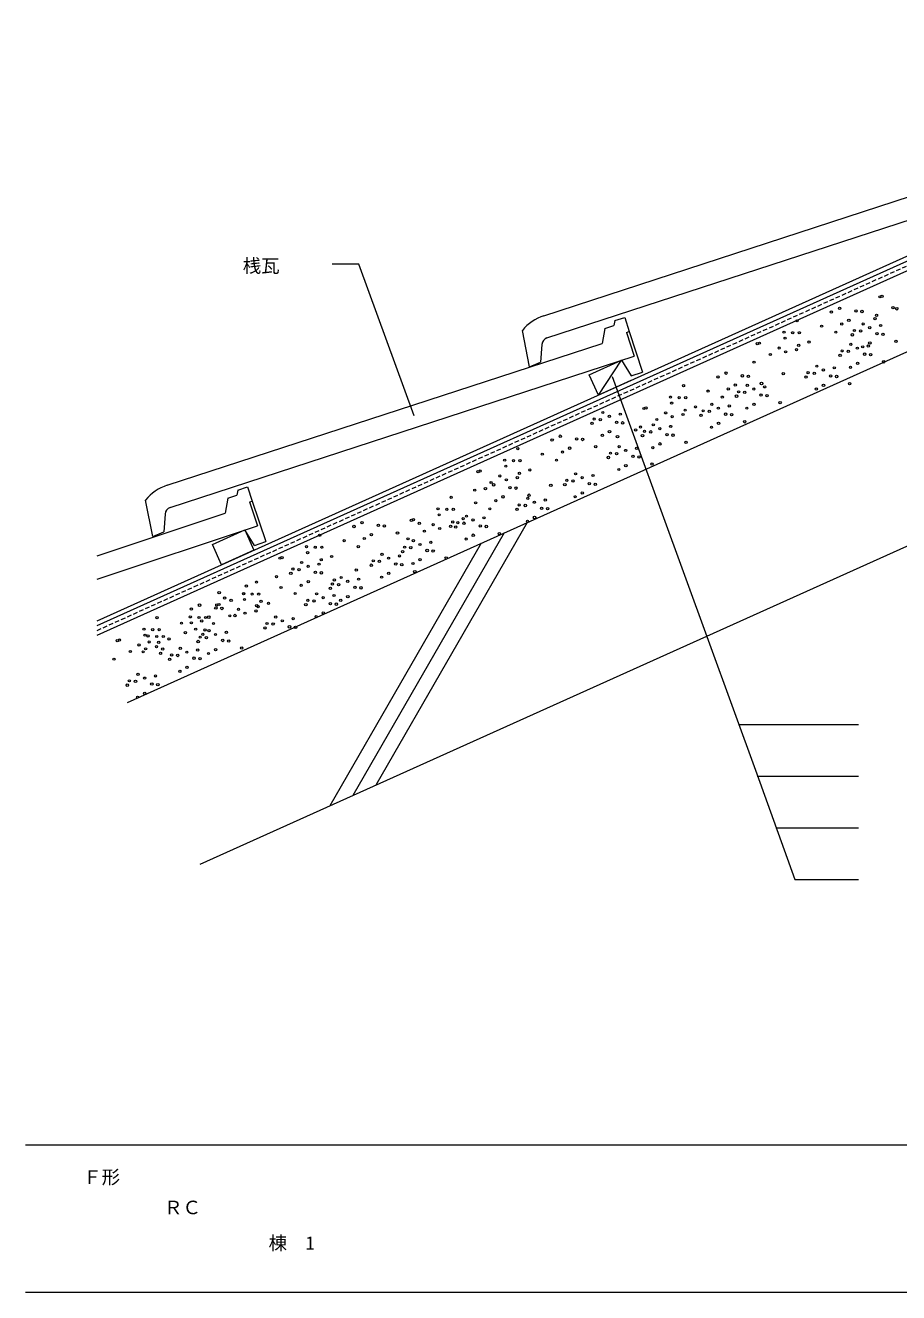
# Model space of a CAD drawing. Units: millimetres, scale not verified. Extents: x -198 to 202, y -140 to 130.
# Drawn here: x -197.6 to -79.2, y -140 to 31.7 of the extents above; entities that cross this region are included whole.
import ezdxf
from ezdxf.enums import TextEntityAlignment as Align

# ---------------------------------------------------------------- set-up
doc = ezdxf.new("R2010")
doc.units = ezdxf.units.MM
doc.header["$LTSCALE"] = 0.5
doc.linetypes.add('DASHED1', pattern=[1.8, 1.2, -0.6])
for name, color, linetype, lineweight in [('0-0', 5, 'Continuous', 18), ('0-1', 7, 'Continuous', 18), ('1-0', 7, 'Continuous', 18), ('1-1', 7, 'Continuous', 18), ('1-2', 3, 'Continuous', 18), ('1-3', 7, 'Continuous', 18), ('1-4', 7, 'Continuous', 18)]:
    doc.layers.add(name, color=color, linetype=linetype, lineweight=lineweight)
doc.styles.add('ＭＳ ゴシック', font='')
doc.styles.get('ＭＳ ゴシック').set_extended_font_data('MS Gothic')

msp = doc.modelspace()

# ---------------------------------------------------------------- linework, layer by layer
at = {"layer": '0-0'}
for p, q in [((202.4324, -119.9865), (-197.5676, -119.9865)), ((202.4324, -139.9865), (-197.5676, -139.9865))]:
    msp.add_line(p, q, dxfattribs=at)
at = {"layer": '0-1'}
for p, q in [((-144.8718, -21.2027), (-152.358, -0.6345)), ((-100.9382, -62.9957), (-84.659, -62.9957)), ((-98.3904, -69.9957), (-84.659, -69.9957)), ((-95.8426, -76.9957), (-84.659, -76.9957)), ((-93.2948, -83.9957), (-84.659, -83.9957))]:
    msp.add_line(p, q, dxfattribs=at)
at = {"layer": '1-0'}
for p, q in [((-187.8448, -50.9189), (-5.6757, 31.0572)), ((-187.8448, -48.9451), (-19.6757, 26.731)), ((-187.8448, -49.603), (-19.6757, 26.0731)), ((-183.7411, -60.0381), (-5.6757, 20.0913)), ((-173.8924, -81.9243), (-5.6757, -6.2268)), ((-129.5544, -35.6541), (-150.0825, -71.2098)), ((-166.5065, -38.7381), (-167.8331, -36.65)), ((-132.6744, -37.0581), (-153.2025, -72.6138)), ((-135.7944, -38.4621), (-156.3225, -74.0178)), ((-98.4503, -69.6818), (-93.2948, -83.9957))]:
    msp.add_line(p, q, dxfattribs=at)
at = {"layer": '1-0', "linetype": 'DASHED1'}
msp.add_lwpolyline([(-187.8448, -50.261), (-5.6757, 31.7151), (39.9204, 11.1969)], dxfattribs=at)
at = {"layer": '1-0'}
for centre, radius in [((-81.7683, -5.0631), 0.1477), ((-81.473, -4.9893), 0.1477), ((-87.2234, -6.6125), 0.1651), ((-85.0083, -6.9816), 0.1651), ((-79.9962, -6.5398), 0.1477), ((-79.4705, -6.6863), 0.1651), ((-92.9826, -8.3107), 0.1477), ((-88.3309, -7.1293), 0.1651), ((-85.9681, -8.2369), 0.1651), ((-84.1961, -7.0555), 0.1651), ((-82.424, -8.0153), 0.1651), ((-82.2113, -7.5736), 0.1477), ((-94.7547, -9.8613), 0.1477), ((-93.5733, -9.9351), 0.1477), ((-92.6873, -9.9351), 0.1477), ((-89.66, -9.0491), 0.1477), ((-87.7402, -9.8613), 0.1477), ((-86.928, -8.7537), 0.1477), ((-85.4884, -10.2129), 0.1651), ((-85.2117, -9.6234), 0.1477), ((-84.3808, -9.696), 0.1651), ((-84.0303, -8.7374), 0.1477), ((-83.1443, -9.2542), 0.1477), ((-82.1657, -10.0652), 0.1651), ((-81.6675, -8.9589), 0.1477), ((-81.3535, -10.1391), 0.1651), ((-98.3727, -11.4118), 0.1477), ((-98.0774, -11.338), 0.1477), ((-95.4192, -12.0025), 0.1477), ((-94.607, -10.6735), 0.1477), ((-92.7611, -11.6334), 0.1477), ((-91.3582, -11.1903), 0.1477), ((-85.6926, -11.5079), 0.1477), ((-84.8066, -12.0248), 0.1477), ((-84.0855, -11.8373), 0.1477), ((-83.3299, -11.7294), 0.1477), ((-83.1256, -11.3205), 0.1651), ((-79.5814, -11.0989), 0.1651), ((-96.6006, -12.8886), 0.1477), ((-94.5332, -12.5194), 0.1477), ((-93.0565, -12.2241), 0.1477), ((-87.1507, -12.9834), 0.1651), ((-86.874, -12.394), 0.1477), ((-86.0432, -12.4666), 0.1651), ((-83.828, -12.8358), 0.1651), ((-83.0158, -12.9096), 0.1651), ((-81.2438, -13.8695), 0.1651), ((-102.6069, -15.403), 0.1651), ((-98.8157, -13.9223), 0.1477), ((-94.854, -15.4769), 0.1651), ((-91.4916, -15.3492), 0.1477), ((-90.6607, -15.4218), 0.1651), ((-90.3102, -14.4631), 0.1477), ((-89.4241, -14.98), 0.1477), ((-87.9474, -14.6846), 0.1477), ((-85.7478, -14.6078), 0.1477), ((-84.7879, -14.091), 0.1651), ((-108.3661, -17.1013), 0.1477), ((-103.7144, -15.9199), 0.1651), ((-101.3516, -17.0274), 0.1651), ((-100.3918, -15.7722), 0.1651), ((-99.73, -17.049), 0.1477), ((-99.5796, -15.8461), 0.1651), ((-97.8075, -16.8059), 0.1651), ((-97.3672, -17.2705), 0.1477), ((-91.7683, -15.9387), 0.1651), ((-89.4055, -17.0462), 0.1651), ((-88.4456, -15.791), 0.1651), ((-87.6334, -15.8648), 0.1651), ((-85.8613, -16.8247), 0.1651), ((-110.1382, -18.6518), 0.1477), ((-108.9568, -18.7257), 0.1477), ((-108.0708, -18.7257), 0.1477), ((-105.0435, -17.8396), 0.1477), ((-103.1237, -18.6518), 0.1477), ((-102.3115, -17.5443), 0.1477), ((-101.1881, -18.5245), 0.1651), ((-100.9114, -17.935), 0.1477), ((-100.0805, -18.0076), 0.1651), ((-98.844, -17.5658), 0.1477), ((-97.8654, -18.3768), 0.1651), ((-97.0532, -18.4507), 0.1651), ((-90.3653, -17.5631), 0.1477), ((-119.3084, -20.743), 0.1477), ((-113.7562, -20.2024), 0.1477), ((-113.4609, -20.1286), 0.1477), ((-109.9905, -19.464), 0.1477), ((-108.1446, -20.4239), 0.1477), ((-106.7417, -19.9809), 0.1477), ((-105.7136, -20.5208), 0.1477), ((-104.8828, -20.5935), 0.1651), ((-104.5322, -19.6348), 0.1477), ((-103.6462, -20.1517), 0.1477), ((-102.1695, -19.8563), 0.1477), ((-99.7852, -20.1489), 0.1477), ((-98.8253, -19.632), 0.1651), ((-95.2811, -19.4105), 0.1651), ((-120.7665, -22.2185), 0.1651), ((-120.4898, -21.6291), 0.1477), ((-119.6589, -21.7017), 0.1651), ((-118.4224, -21.2599), 0.1477), ((-117.4438, -22.0709), 0.1651), ((-116.9456, -20.9645), 0.1477), ((-116.6316, -22.1447), 0.1651), ((-112.4744, -22.4053), 0.1477), ((-111.9841, -21.6791), 0.1477), ((-110.8027, -20.7931), 0.1477), ((-109.9167, -21.31), 0.1477), ((-108.44, -21.0146), 0.1477), ((-105.9903, -21.1103), 0.1651), ((-103.6275, -22.2179), 0.1651), ((-102.6677, -20.9626), 0.1651), ((-101.8555, -21.0365), 0.1651), ((-100.0834, -21.9964), 0.1651), ((-125.0716, -23.9494), 0.1651), ((-119.3636, -23.8429), 0.1477), ((-118.4037, -23.3261), 0.1651), ((-117.3188, -24.0232), 0.1651), ((-114.8595, -23.1046), 0.1651), ((-114.1992, -22.7129), 0.1477), ((-113.9325, -23.8809), 0.1651), ((-113.6558, -23.2914), 0.1477), ((-112.825, -23.364), 0.1651), ((-111.5884, -22.9222), 0.1477), ((-110.6098, -23.7332), 0.1651), ((-110.1117, -22.6268), 0.1477), ((-109.7976, -23.807), 0.1651), ((-104.5874, -22.7347), 0.1477), ((-130.8309, -25.6476), 0.1477), ((-126.1792, -24.4663), 0.1651), ((-123.8164, -25.5738), 0.1651), ((-122.8565, -24.3186), 0.1651), ((-122.0443, -24.3924), 0.1651), ((-120.2722, -25.3523), 0.1651), ((-117.092, -25.3606), 0.1477), ((-116.2059, -25.8774), 0.1477), ((-114.7292, -25.5821), 0.1477), ((-112.5296, -25.5053), 0.1477), ((-111.5697, -24.9884), 0.1651), ((-108.0256, -24.7669), 0.1651), ((-132.603, -27.1982), 0.1477), ((-131.4216, -27.2721), 0.1477), ((-130.5355, -27.2721), 0.1477), ((-127.5082, -26.386), 0.1477), ((-125.5885, -27.1982), 0.1477), ((-124.7763, -26.0907), 0.1477), ((-118.5501, -26.8361), 0.1651), ((-118.2734, -26.2466), 0.1477), ((-117.4425, -26.3192), 0.1651), ((-115.2274, -26.6884), 0.1651), ((-114.4152, -26.7622), 0.1651), ((-136.221, -28.7488), 0.1477), ((-135.9256, -28.675), 0.1477), ((-132.4553, -28.0104), 0.1477), ((-130.6094, -28.9703), 0.1477), ((-129.2065, -28.5273), 0.1477), ((-123.0024, -29.0546), 0.1477), ((-120.6397, -29.2761), 0.1477), ((-117.1472, -28.4605), 0.1477), ((-116.1873, -27.9436), 0.1651), ((-112.6431, -27.7221), 0.1651), ((-135.2139, -31.0592), 0.1651), ((-134.4489, -30.2255), 0.1477), ((-134.1064, -30.5423), 0.1651), ((-133.2675, -29.3395), 0.1477), ((-132.3815, -29.8563), 0.1477), ((-131.8913, -30.9115), 0.1651), ((-131.0791, -30.9854), 0.1651), ((-130.9047, -29.561), 0.1477), ((-126.3535, -30.6162), 0.1651), ((-124.4605, -30.5301), 0.1651), ((-124.1838, -29.9407), 0.1477), ((-123.353, -30.0133), 0.1651), ((-122.1164, -29.5715), 0.1477), ((-121.1379, -30.3825), 0.1651), ((-120.3257, -30.4563), 0.1651), ((-139.8656, -32.2406), 0.1477), ((-136.664, -31.2592), 0.1477), ((-133.811, -32.6836), 0.1477), ((-132.8512, -32.1667), 0.1651), ((-129.467, -32.3792), 0.1477), ((-129.307, -31.9452), 0.1651), ((-127.1043, -32.6007), 0.1477), ((-123.0576, -32.1545), 0.1477), ((-122.0977, -31.6377), 0.1651), ((-141.6377, -33.7912), 0.1477), ((-140.4563, -33.865), 0.1477), ((-139.5703, -33.865), 0.1477), ((-136.543, -32.9789), 0.1477), ((-134.6232, -33.7912), 0.1477), ((-130.9251, -33.8548), 0.1651), ((-130.6484, -33.2653), 0.1477), ((-129.8175, -33.3379), 0.1651), ((-128.581, -32.8961), 0.1477), ((-127.6024, -33.7071), 0.1651), ((-126.7902, -33.7809), 0.1651), ((-153.0392, -36.187), 0.1651), ((-151.9317, -35.6702), 0.1651), ((-149.7166, -36.0394), 0.1651), ((-148.9044, -36.1132), 0.1651), ((-145.2557, -35.3417), 0.1477), ((-144.9604, -35.2679), 0.1477), ((-144.1788, -35.744), 0.1651), ((-142.3023, -35.9324), 0.1477), ((-141.49, -34.6034), 0.1477), ((-139.9395, -36.1539), 0.1477), ((-139.6441, -35.5632), 0.1477), ((-138.96, -35.6664), 0.1477), ((-138.2412, -35.1202), 0.1477), ((-138.1291, -35.739), 0.1651), ((-137.7786, -34.7804), 0.1477), ((-136.8926, -35.2972), 0.1477), ((-135.914, -36.1082), 0.1651), ((-135.4158, -35.0019), 0.1477), ((-135.1018, -36.1821), 0.1651), ((-129.5222, -35.4792), 0.1477), ((-128.5623, -34.9623), 0.1651), ((-157.691, -37.3684), 0.1477), ((-151.6364, -37.8114), 0.1477), ((-150.6765, -37.2946), 0.1651), ((-147.1323, -37.0731), 0.1651), ((-145.6987, -37.8522), 0.1477), ((-143.4836, -36.8185), 0.1477), ((-141.4162, -36.4493), 0.1477), ((-139.2367, -36.2559), 0.1651), ((-137.8338, -37.8803), 0.1477), ((-136.8739, -37.3634), 0.1651), ((-133.3297, -37.1419), 0.1651), ((-159.463, -38.919), 0.1477), ((-158.2817, -38.9928), 0.1477), ((-157.3956, -38.9928), 0.1477), ((-154.3683, -38.1068), 0.1477), ((-152.4486, -38.919), 0.1477), ((-146.4401, -39.5805), 0.1651), ((-146.1634, -38.9911), 0.1477), ((-145.3325, -39.0637), 0.1651), ((-144.982, -38.105), 0.1477), ((-144.096, -38.6219), 0.1477), ((-143.1174, -39.4329), 0.1651), ((-142.6192, -38.3265), 0.1477), ((-142.3052, -39.5067), 0.1651), ((-163.081, -40.4696), 0.1477), ((-162.7857, -40.3957), 0.1477), ((-160.1276, -41.0602), 0.1477), ((-159.3154, -39.7312), 0.1477), ((-157.7648, -41.2818), 0.1477), ((-157.4694, -40.6911), 0.1477), ((-156.0666, -40.248), 0.1477), ((-150.4115, -40.8381), 0.1477), ((-149.5807, -40.9107), 0.1651), ((-149.2301, -39.952), 0.1477), ((-148.3441, -40.4689), 0.1477), ((-147.3656, -41.2799), 0.1651), ((-146.8674, -40.1735), 0.1477), ((-146.5533, -41.3537), 0.1651), ((-145.0372, -41.2049), 0.1477), ((-144.0773, -40.6881), 0.1651), ((-140.5331, -40.4666), 0.1651), ((-163.5241, -42.98), 0.1477), ((-161.5856, -42.5358), 0.1651), ((-161.309, -41.9463), 0.1477), ((-160.4781, -42.0189), 0.1651), ((-159.2415, -41.5771), 0.1477), ((-158.263, -42.3881), 0.1651), ((-157.4508, -42.4619), 0.1651), ((-152.7252, -42.0927), 0.1651), ((-150.6882, -41.4276), 0.1651), ((-149.2853, -43.052), 0.1477), ((-148.3254, -42.5351), 0.1651), ((-144.7813, -42.3136), 0.1651), ((-167.6118, -44.2608), 0.1651), ((-166.2373, -43.7172), 0.1477), ((-162.9147, -44.4555), 0.1477), ((-160.1827, -44.1602), 0.1477), ((-159.2229, -43.6433), 0.1651), ((-156.2293, -44.5675), 0.1651), ((-155.9526, -43.978), 0.1477), ((-155.6787, -43.4218), 0.1651), ((-155.1217, -44.0506), 0.1651), ((-154.7712, -43.092), 0.1477), ((-153.8852, -43.6088), 0.1477), ((-152.9066, -44.4198), 0.1651), ((-152.4084, -43.3135), 0.1477), ((-152.0944, -44.4936), 0.1651), ((-171.3036, -45.1468), 0.1651), ((-170.5653, -45.8852), 0.1651), ((-169.6792, -46.1805), 0.1651), ((-168.0094, -45.2677), 0.1477), ((-167.981, -45.2945), 0.1651), ((-167.8618, -46.0799), 0.1477), ((-166.828, -45.3416), 0.1477), ((-165.942, -45.3416), 0.1477), ((-165.6182, -46.3282), 0.1651), ((-160.9949, -45.2677), 0.1477), ((-159.2772, -46.1944), 0.1477), ((-158.4464, -46.267), 0.1651), ((-158.0958, -45.3084), 0.1477), ((-157.2098, -45.8253), 0.1477), ((-155.7331, -45.5299), 0.1477), ((-154.8264, -46.1919), 0.1477), ((-153.8665, -45.675), 0.1651), ((-175.0693, -47.3619), 0.1651), ((-173.9618, -46.845), 0.1651), ((-171.7467, -47.2142), 0.1651), ((-171.6274, -46.8183), 0.1477), ((-171.3321, -46.7445), 0.1477), ((-170.9345, -47.2881), 0.1651), ((-168.674, -47.409), 0.1477), ((-167.7879, -47.9258), 0.1477), ((-166.3112, -47.6305), 0.1477), ((-166.2089, -46.9189), 0.1651), ((-166.0158, -47.0398), 0.1477), ((-164.6129, -46.5968), 0.1477), ((-159.5539, -46.7839), 0.1651), ((-157.1911, -47.8915), 0.1651), ((-156.2313, -46.6362), 0.1651), ((-155.4191, -46.7101), 0.1651), ((-179.721, -48.5433), 0.1477), ((-176.3984, -49.2817), 0.1477), ((-175.2132, -48.4315), 0.1477), ((-175.0656, -49.2438), 0.1477), ((-174.0318, -48.5054), 0.1477), ((-173.6664, -48.9863), 0.1477), ((-173.1458, -48.5054), 0.1477), ((-172.7065, -48.4695), 0.1651), ((-172.0704, -49.3287), 0.1477), ((-169.8553, -48.295), 0.1477), ((-169.1624, -48.2479), 0.1651), ((-165.095, -49.9238), 0.1651), ((-164.8183, -49.3344), 0.1477), ((-163.9874, -49.407), 0.1651), ((-163.6369, -48.4483), 0.1477), ((-162.7509, -48.9652), 0.1477), ((-161.7723, -49.7762), 0.1651), ((-161.2741, -48.6698), 0.1477), ((-160.9601, -49.85), 0.1651), ((-158.151, -48.4083), 0.1477), ((-185.1111, -51.6444), 0.1477), ((-184.8158, -51.5706), 0.1477), ((-181.4931, -50.0939), 0.1477), ((-181.3454, -50.9061), 0.1477), ((-180.939, -51.0174), 0.1477), ((-180.3117, -50.1677), 0.1477), ((-179.7576, -51.0912), 0.1477), ((-179.4257, -50.1677), 0.1477), ((-178.8716, -51.0912), 0.1477), ((-178.0966, -51.4229), 0.1477), ((-175.8778, -50.5728), 0.1477), ((-174.4786, -50.0939), 0.1477), ((-173.8687, -51.1814), 0.1477), ((-173.515, -50.7943), 0.1477), ((-173.2196, -50.2036), 0.1477), ((-173.0378, -51.254), 0.1651), ((-172.6873, -50.2953), 0.1477), ((-171.8013, -50.8122), 0.1477), ((-170.8227, -51.6232), 0.1651), ((-170.3245, -50.5168), 0.1477), ((-183.339, -53.1212), 0.1477), ((-182.1576, -52.2351), 0.1477), ((-181.6035, -53.1586), 0.1477), ((-181.2716, -52.752), 0.1477), ((-180.7913, -51.8296), 0.1477), ((-179.7949, -52.4566), 0.1477), ((-179.4995, -51.8659), 0.1477), ((-178.9454, -52.7894), 0.1477), ((-176.5661, -52.6965), 0.1477), ((-175.68, -53.2133), 0.1477), ((-174.2033, -52.918), 0.1477), ((-174.1454, -51.7709), 0.1651), ((-171.7826, -52.8784), 0.1651), ((-170.0105, -51.697), 0.1651), ((-168.2384, -52.6569), 0.1651), ((-185.5541, -54.1549), 0.1477), ((-179.2408, -53.3801), 0.1477), ((-178.0241, -54.172), 0.1651), ((-177.7474, -53.5825), 0.1477), ((-176.9166, -53.6551), 0.1651), ((-174.7015, -54.0243), 0.1651), ((-173.8893, -54.0982), 0.1651), ((-172.7425, -53.3953), 0.1477), ((-182.2918, -56.2058), 0.1477), ((-181.4058, -56.7227), 0.1477), ((-179.929, -56.4273), 0.1477), ((-176.6212, -55.7964), 0.1477), ((-175.6613, -55.2795), 0.1651), ((-183.7499, -57.6813), 0.1651), ((-183.4732, -57.0919), 0.1477), ((-182.6423, -57.1645), 0.1651), ((-180.4272, -57.5337), 0.1651), ((-179.615, -57.6075), 0.1651), ((-182.347, -59.3057), 0.1477), ((-181.3871, -58.7889), 0.1651)]:
    msp.add_circle(centre, radius, dxfattribs=at)
at = {"layer": '1-1'}
for points in [[(-119.9116, -18.3751), (-121.1427, -15.6394), (-116.7655, -13.6696)], [(-115.5344, -16.4054), (-119.9116, -18.3751), (-116.7655, -13.6696)]]:
    msp.add_lwpolyline(points, dxfattribs=at)
msp.add_lwpolyline([(-170.9792, -41.3556), (-172.2103, -38.6198), (-167.8331, -36.65), (-166.602, -39.3858)], close=True, dxfattribs=at)
at = {"layer": '1-2'}
for p, q in [((-127.2835, -7.6203), (-68.3394, 11.6048)), ((-126.8764, -10.6431), (-63.9866, 9.869)), ((-117.6793, -8.2877), (-117.8009, -8.9585)), ((-117.6793, -8.2877), (-116.3484, -7.8536)), ((-116.3484, -7.8536), (-115.7282, -9.755)), ((-129.2258, -14.5649), (-130.1984, -9.6229)), ((-119.0144, -9.3543), (-119.407, -11.3756)), ((-119.0144, -9.3543), (-117.8009, -8.9585)), ((-116.1085, -9.8791), (-115.7282, -9.755)), ((-116.1085, -9.8791), (-115.0542, -13.1115)), ((-178.351, -30.6008), (-119.407, -11.3756)), ((-127.5632, -11.5153), (-127.7526, -13.9216)), ((-177.944, -33.6235), (-115.0542, -13.1115)), ((-129.2258, -14.5649), (-127.7526, -13.9216)), ((-168.7779, -31.2735), (-167.4494, -30.8317)), ((-167.4494, -30.8317), (-166.8183, -32.7296)), ((-180.2934, -37.5453), (-181.266, -32.6033)), ((-170.1068, -32.3477), (-170.4878, -34.3713)), ((-170.1068, -32.3477), (-168.8956, -31.9449)), ((-168.7779, -31.2735), (-168.8956, -31.9449)), ((-167.1979, -32.8558), (-166.8183, -32.7296)), ((-167.1979, -32.8558), (-166.1251, -36.0821)), ((-187.8448, -40.1429), (-170.4878, -34.3713)), ((-178.6308, -34.4958), (-178.8202, -36.9021)), ((-187.8448, -43.3044), (-166.1251, -36.0821)), ((-180.2934, -37.5453), (-178.8202, -36.9021))]:
    msp.add_line(p, q, dxfattribs=at)
at = {"layer": '1-2', "color": 7}
for p, q in [((-116.3484, -7.8536), (-115.7282, -9.755)), ((-115.7282, -9.755), (-113.9297, -15.2691)), ((-167.4494, -30.8317), (-166.8183, -32.7296)), ((-166.8183, -32.7296), (-164.9882, -38.2332)), ((-166.5065, -38.7381), (-164.9882, -38.2332))]:
    msp.add_line(p, q, dxfattribs=at)
msp.add_lwpolyline([(-116.7655, -13.6696), (-115.4509, -15.7653), (-113.9297, -15.2691)], dxfattribs=at)
at = {"layer": '1-2'}
for centre, radius, start, end in [((-125.488, -13.3565), 6.0106, 107.38016, 141.5983), ((-126.5663, -11.5938), 1, 108.06419, 175.49896), ((-176.5556, -36.337), 6.0106, 107.38016, 141.5983), ((-177.6339, -34.5742), 1, 108.06419, 175.49896)]:
    msp.add_arc(centre, radius, start, end, dxfattribs=at)
at = {"layer": '1-3'}
msp.add_line((-118.0434, -15.8503), (-98.4503, -69.6818), dxfattribs=at)
at = {"layer": '1-4'}
msp.add_line((-152.358, -0.6345), (-155.9915, -0.6345), dxfattribs=at)

# ---------------------------------------------------------------- texts
at = {"layer": '0-0', "color": 7, "style": 'ＭＳ ゴシック'}
msp.add_text('Ｆ形', height=1.833, dxfattribs=at).set_placement((-189.7297, -125.7973), align=Align.BOTTOM_LEFT)
at = {"layer": '0-1', "style": 'ＭＳ ゴシック'}
msp.add_text('桟瓦', height=1.833, dxfattribs=at).set_placement((-168.1083, -2.3294), align=Align.BOTTOM_LEFT)
at = {"layer": '1-1', "style": 'ＭＳ ゴシック'}
msp.add_text('棟\u30001', height=1.833, dxfattribs=at).set_placement((-164.6024, -134.7264), align=Align.BOTTOM_LEFT)
at = {"layer": '1-3', "style": 'ＭＳ ゴシック'}
msp.add_text('ＲＣ', height=1.833, dxfattribs=at).set_placement((-178.7681, -129.91), align=Align.BOTTOM_LEFT)

doc.saveas('drawing.dxf')
